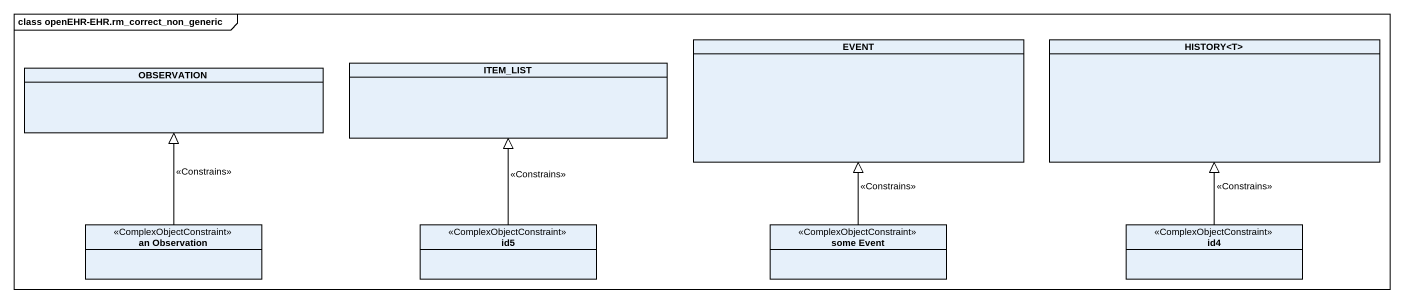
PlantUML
@startuml
mainframe class openEHR-EHR.rm_correct_non_generic
hide circle
hide empty members
class EVENT
class "HISTORY<T>" as HISTORY_T
class OBSERVATION
class ITEM_LIST
class "an Observation" as an_Observation <<ComplexObjectConstraint>>
class id5 <<ComplexObjectConstraint>>
class "some Event" as some_Event <<ComplexObjectConstraint>>
class id4 <<ComplexObjectConstraint>>
an_Observation -up-|> OBSERVATION : <<Constrains>>
id5 -up-|> ITEM_LIST : <<Constrains>>
some_Event -up-|> EVENT : <<Constrains>>
id4 -up-|> HISTORY_T : <<Constrains>>
@enduml
